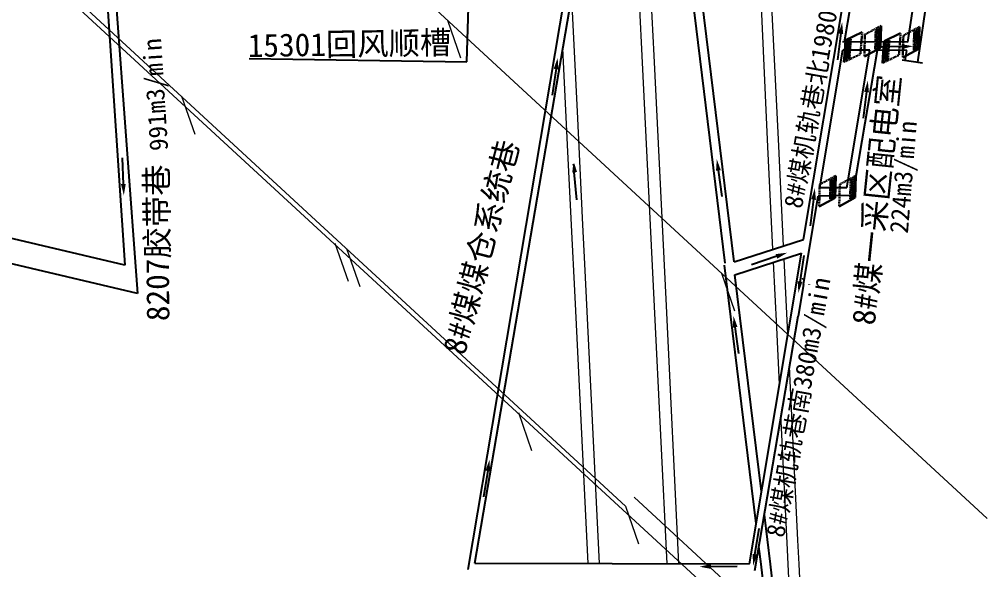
# Model space of a CAD drawing. Header units: millimetres. Extents: x 19725493 to 39459123, y 4133135 to 8271895.
# Drawn here: x 19728553.2 to 19728997, y 4135067.5 to 4135319.8 of the extents above; entities that cross this region are included whole.
import ezdxf

# ---------------------------------------------------------------- set-up
doc = ezdxf.new("R2010")
doc.units = ezdxf.units.MM
doc.linetypes.add('HIDDENX2', pattern=[0.75, 0.5, -0.25])
for name, color, linetype in [('2m等高线', 37, 'Continuous'), ('主要大巷', 7, 'Continuous'), ('图符号', 90, 'Continuous'), ('次要巷道注记', 7, 'Continuous'), ('煤巷', 7, 'Continuous')]:
    doc.layers.add(name, color=color, linetype=linetype)
doc.styles.add('宋体', font='')
doc.styles.get('宋体').set_extended_font_data('SimSun')
doc.linetypes.add('井田边界线', pattern='A,40,-2,[133,煤矿线型.shx,S=1,R=0,X=0,Y=0],-4', length=46)

msp = doc.modelspace()

# ---------------------------------------------------------------- hatches: boundary and pattern name
at = {"ltscale": 6}
msp.add_hatch(color=5, dxfattribs=at).paths.add_polyline_path([(19728806.85, 4135249.55), (19728808.52, 4135249.71), (19728807.3, 4135253.57)])
at = {"layer": '2m等高线', "linetype": '井田边界线'}
for color, points in [(1, [(19728928.97, 4135313.32), (19728931.15, 4135313.07), (19728930.66, 4135318.36)]), (5, [(19728957.97, 4135308.38), (19728958.04, 4135306.18), (19728963.2, 4135307.44)]), (1, [(19728798.34, 4135297.13), (19728800.52, 4135296.83), (19728800.15, 4135302.12)]), (1, [(19728940.76, 4135286.56), (19728942.94, 4135286.31), (19728942.45, 4135291.6)]), (1, [(19728872.81, 4135250.34), (19728874.99, 4135250.65), (19728873.16, 4135255.64)]), (1, [(19728602.02, 4135244.34), (19728599.83, 4135244.25), (19728601.14, 4135239.11)]), (1, [(19728916.46, 4135237.26), (19728918.64, 4135237), (19728918.14, 4135242.29)]), (1, [(19728900.18, 4135212.14), (19728900.89, 4135210.06), (19728905.45, 4135212.79)]), (1, [(19728912.43, 4135199.4), (19728910.26, 4135199.72), (19728910.6, 4135194.42)]), (1, [(19728880.48, 4135178.44), (19728882.66, 4135178.75), (19728880.83, 4135183.74)]), (1, [(19728767, 4135112.87), (19728769.17, 4135112.54), (19728768.88, 4135117.84)]), (1, [(19728891.74, 4135074.35), (19728889.57, 4135074.69), (19728889.84, 4135069.39)]), (1, [(19728870.49, 4135067.85), (19728870.44, 4135070.05), (19728865.27, 4135068.82)])]:
    msp.add_hatch(color=color, dxfattribs=at).paths.add_polyline_path(points)

# ---------------------------------------------------------------- linework, layer by layer
at = {"lineweight": 20}
for p, q in [((19728831.29, 4135096.66, -476.13), (19728336.05, 4135553.58, -952.25)), ((19728997.19, 4135090.98, 952.25), (19728501.94, 4135547.9, 476.13)), ((19729029.81, 4134911.01, 952.25), (19728531.86, 4135369.62, 473.93)), ((19728749.56, 4135319.44, 714.19), (19728755.58, 4135302.07, 714.19)), ((19728627.65, 4135284.54, -671.91), (19728633.66, 4135267.17, -671.91)), ((19728698.01, 4135217.13, 633.26), (19728704.03, 4135199.77, 633.26)), ((19728703.34, 4135214.71, -599.14), (19728709.35, 4135197.34, -599.14)), ((19728875.28, 4135203.45, 835.06), (19728881.3, 4135186.08, 835.06)), ((19728782.19, 4135139.47, 714.19), (19728788.21, 4135122.1, 714.19)), ((19729330.57, 4134643.77), (19728835.33, 4135100.69, -476.13)), ((19728831.29, 4135096.66, -476.13), (19728837.31, 4135079.29, -476.13))]:
    msp.add_line(p, q, dxfattribs=at)
for p, q in [((19728584.92, 4135498.85), (19728607.46, 4135194.14)), ((19728758.51, 4135300.26), (19728762.25, 4135426.39)), ((19728587.98, 4135408.53), (19728601.65, 4135207.01)), ((19728876.95, 4135207.98), (19728857.09, 4135370.15)), ((19728965.42, 4135300.1), (19728972.15, 4135346.37)), ((19728759.15, 4135067.49), (19728804.95, 4135339.28)), ((19728762.17, 4135070.4), (19728807.6, 4135336)), ((19728881.14, 4135208.6), (19728866.33, 4135329.48)), ((19728913.01, 4135218.89), (19728931.49, 4135329.38)), ((19728931.67, 4135309.52), (19728934.67, 4135326.59)), ((19728960.86, 4135309.34), (19728963.28, 4135325.42)), ((19728960.86, 4135309.34), (19728930.83, 4135309.52)), ((19728920.37, 4135242.54), (19728931.02, 4135305.67)), ((19728943.39, 4135305.67), (19728931.02, 4135305.67)), ((19728932.82, 4135242.47), (19728943.39, 4135305.67)), ((19728935.63, 4135239.03), (19728946.87, 4135305.67)), ((19728960.28, 4135305.5), (19728946.87, 4135305.67)), ((19728959.59, 4135300.93), (19728960.28, 4135305.5)), ((19728658.64, 4135301.82), (19728758.51, 4135300.26)), ((19728958.14, 4135301.14), (19728967.47, 4135299.81)), ((19728601.65, 4135207.01), (19728395.34, 4135255.51)), ((19728607.46, 4135194.14), (19728395.97, 4135243.82)), ((19728932.82, 4135242.47), (19728920.37, 4135242.54)), ((19728912.88, 4135198.15), (19728919.72, 4135238.69)), ((19728935.63, 4135239.03), (19728919.72, 4135238.69)), ((19728881.14, 4135208.6), (19728913.01, 4135218.89)), ((19728881.51, 4135202.62), (19728911.96, 4135212.6)), ((19728888.12, 4135070.08), (19728911.96, 4135212.6)), ((19728891.22, 4135088.6), (19728876.69, 4135207.15)), ((19728893.68, 4135103.3), (19728881.51, 4135202.62)), ((19728890.66, 4135067.16), (19728910.43, 4135183.7)), ((19728897.75, 4135070.06), (19728894.98, 4135092.62)), ((19728893.48, 4135070.07), (19728892.51, 4135078.04)), ((19728762.17, 4135070.4), (19728888.12, 4135070.08)), ((19728961.85, 4134509.01), (19728893.48, 4135070.07)), ((19728965.87, 4134505.71), (19728897.75, 4135070.06))]:
    msp.add_line(p, q)
at = {"lineweight": 30}
for p, q in [((19728932.25, 4135310.27), (19728939.84, 4135313.93)), ((19728948.38, 4135311.81), (19728948.51, 4135316.86)), ((19728949.89, 4135309.8), (19728957.48, 4135313.46)), ((19728966.02, 4135311.33), (19728966.15, 4135316.39)), ((19728932.25, 4135310.27), (19728931.87, 4135305.23)), ((19728948.25, 4135306.76), (19728948.38, 4135311.81)), ((19728949.89, 4135309.8), (19728949.51, 4135304.76)), ((19728965.89, 4135306.28), (19728966.02, 4135311.33)), ((19728931.87, 4135305.23), (19728931.49, 4135300.19)), ((19728948.25, 4135306.76), (19728940.86, 4135302.72)), ((19728949.51, 4135304.76), (19728949.13, 4135299.72)), ((19728965.89, 4135306.28), (19728958.5, 4135302.24)), ((19728927.65, 4135243.05), (19728927.78, 4135248.1)), ((19728936.84, 4135243.09), (19728936.97, 4135248.15)), ((19728927.52, 4135238), (19728927.65, 4135243.05)), ((19728936.71, 4135238.04), (19728936.84, 4135243.09)), ((19728927.52, 4135238), (19728920.13, 4135233.96)), ((19728936.71, 4135238.04), (19728929.32, 4135234))]:
    msp.add_line(p, q, dxfattribs=at)
at = {"linetype": 'HIDDENX2', "lineweight": 30}
for p, q in [((19728939.83, 4135313.79), (19728939.46, 4135308.89)), ((19728948.51, 4135316.86), (19728941.12, 4135312.83)), ((19728945.96, 4135310.49), (19728946.07, 4135314.81)), ((19728947.95, 4135313.71), (19728946.02, 4135312.65)), ((19728947.97, 4135314.31), (19728946.03, 4135313.25)), ((19728947.98, 4135314.75), (19728946.04, 4135313.69)), ((19728948, 4135315.35), (19728946.06, 4135314.3)), ((19728948.01, 4135315.87), (19728946.07, 4135314.81)), ((19728947.9, 4135311.55), (19728948.01, 4135315.87)), ((19728957.47, 4135313.32), (19728957.1, 4135308.42)), ((19728966.15, 4135316.39), (19728958.76, 4135312.35)), ((19728963.6, 4135310.01), (19728963.71, 4135314.33)), ((19728965.61, 4135313.83), (19728963.67, 4135312.77)), ((19728965.62, 4135314.27), (19728963.69, 4135313.22)), ((19728965.64, 4135314.88), (19728963.7, 4135313.82)), ((19728965.65, 4135315.39), (19728963.71, 4135314.33)), ((19728965.54, 4135311.07), (19728965.65, 4135315.39)), ((19728932.7, 4135309.92), (19728932.37, 4135305.61)), ((19728932.58, 4135308.32), (19728934.57, 4135309.28)), ((19728932.62, 4135308.82), (19728934.61, 4135309.78)), ((19728932.66, 4135309.39), (19728934.65, 4135310.35)), ((19728932.7, 4135309.92), (19728934.69, 4135310.88)), ((19728934.68, 4135310.74), (19728934.35, 4135306.43)), ((19728939.46, 4135308.89), (19728939.07, 4135303.85)), ((19728940.99, 4135307.77), (19728941.12, 4135312.83)), ((19728945.85, 4135306.18), (19728945.96, 4135310.49)), ((19728947.84, 4135309.25), (19728945.9, 4135308.19)), ((19728947.85, 4135309.77), (19728945.92, 4135308.72)), ((19728947.87, 4135310.34), (19728945.93, 4135309.28)), ((19728947.88, 4135310.88), (19728945.95, 4135309.83)), ((19728947.9, 4135311.55), (19728945.96, 4135310.49)), ((19728947.9, 4135311.41), (19728945.96, 4135310.35)), ((19728947.91, 4135312.05), (19728945.98, 4135310.99)), ((19728947.93, 4135312.61), (19728945.99, 4135311.56)), ((19728947.94, 4135313.12), (19728946, 4135312.07)), ((19728947.79, 4135307.09), (19728947.9, 4135311.41)), ((19728950.34, 4135309.44), (19728950.01, 4135305.14)), ((19728950.26, 4135308.35), (19728952.25, 4135309.3)), ((19728950.3, 4135308.92), (19728952.29, 4135309.88)), ((19728950.34, 4135309.44), (19728952.33, 4135310.4)), ((19728952.32, 4135310.26), (19728951.99, 4135305.96)), ((19728958.63, 4135307.3), (19728958.76, 4135312.35)), ((19728963.49, 4135305.7), (19728963.6, 4135310.01)), ((19728965.5, 4135309.3), (19728963.56, 4135308.24)), ((19728965.51, 4135309.86), (19728963.57, 4135308.8)), ((19728965.52, 4135310.41), (19728963.59, 4135309.35)), ((19728965.54, 4135311.07), (19728963.6, 4135310.01)), ((19728965.54, 4135310.93), (19728963.6, 4135309.87)), ((19728965.55, 4135311.57), (19728963.62, 4135310.51)), ((19728965.57, 4135312.14), (19728963.63, 4135311.08)), ((19728965.58, 4135312.65), (19728963.64, 4135311.59)), ((19728965.6, 4135313.23), (19728963.66, 4135312.17)), ((19728965.43, 4135306.61), (19728965.54, 4135310.93)), ((19728932.36, 4135305.47), (19728932.04, 4135301.17)), ((19728932.24, 4135303.9), (19728934.23, 4135304.86)), ((19728932.28, 4135304.41), (19728934.27, 4135305.37)), ((19728932.33, 4135304.98), (19728934.31, 4135305.93)), ((19728932.36, 4135305.47), (19728934.35, 4135306.43)), ((19728932.37, 4135305.61), (19728934.36, 4135306.57)), ((19728932.41, 4135306.14), (19728934.4, 4135307.09)), ((19728932.45, 4135306.68), (19728934.44, 4135307.64)), ((19728932.5, 4135307.24), (19728934.49, 4135308.2)), ((19728932.54, 4135307.77), (19728934.53, 4135308.73)), ((19728934.35, 4135306.43), (19728934.02, 4135302.12)), ((19728940.86, 4135302.86), (19728940.99, 4135307.77)), ((19728947.79, 4135307.09), (19728945.85, 4135306.03)), ((19728947.8, 4135307.62), (19728945.86, 4135306.56)), ((19728947.81, 4135308.19), (19728945.88, 4135307.13)), ((19728947.83, 4135308.7), (19728945.89, 4135307.64)), ((19728950, 4135305), (19728949.68, 4135300.69)), ((19728949.92, 4135303.93), (19728951.91, 4135304.89)), ((19728949.97, 4135304.5), (19728951.95, 4135305.46)), ((19728950, 4135305), (19728951.99, 4135305.96)), ((19728950.01, 4135305.14), (19728952, 4135306.1)), ((19728950.05, 4135305.66), (19728952.04, 4135306.62)), ((19728950.1, 4135306.21), (19728952.08, 4135307.16)), ((19728950.14, 4135306.77), (19728952.13, 4135307.73)), ((19728950.18, 4135307.29), (19728952.17, 4135308.25)), ((19728950.22, 4135307.84), (19728952.21, 4135308.8)), ((19728951.99, 4135305.96), (19728951.66, 4135301.65)), ((19728957.1, 4135308.42), (19728956.71, 4135303.38)), ((19728958.5, 4135302.39), (19728958.63, 4135307.3)), ((19728965.43, 4135306.61), (19728963.49, 4135305.56)), ((19728965.44, 4135307.14), (19728963.5, 4135306.08)), ((19728965.46, 4135307.72), (19728963.52, 4135306.66)), ((19728965.47, 4135308.22), (19728963.53, 4135307.16)), ((19728965.48, 4135308.77), (19728963.55, 4135307.71)), ((19728931.49, 4135300.19), (19728939.07, 4135303.85)), ((19728932.04, 4135301.17), (19728934.02, 4135302.12)), ((19728932.07, 4135301.68), (19728934.06, 4135302.64)), ((19728932.12, 4135302.28), (19728934.11, 4135303.24)), ((19728932.15, 4135302.72), (19728934.14, 4135303.68)), ((19728932.2, 4135303.32), (19728934.19, 4135304.28)), ((19728949.13, 4135299.72), (19728956.71, 4135303.38)), ((19728949.68, 4135300.69), (19728951.66, 4135301.65)), ((19728949.71, 4135301.2), (19728951.7, 4135302.16)), ((19728949.76, 4135301.8), (19728951.75, 4135302.76)), ((19728949.79, 4135302.24), (19728951.78, 4135303.2)), ((19728949.84, 4135302.84), (19728951.83, 4135303.8)), ((19728949.88, 4135303.42), (19728951.87, 4135304.38)), ((19728927.78, 4135248.1), (19728920.38, 4135244.07)), ((19728927.28, 4135247.11), (19728925.34, 4135246.05)), ((19728927.17, 4135242.79), (19728927.28, 4135247.11)), ((19728936.97, 4135248.15), (19728929.57, 4135244.11)), ((19728936.47, 4135247.15), (19728934.53, 4135246.09)), ((19728936.36, 4135242.83), (19728936.47, 4135247.15)), ((19728920.25, 4135239.01), (19728920.38, 4135244.07)), ((19728925.23, 4135241.73), (19728925.34, 4135246.05)), ((19728927.17, 4135242.79), (19728925.23, 4135241.73)), ((19728927.16, 4135242.65), (19728925.23, 4135241.59)), ((19728927.18, 4135243.29), (19728925.24, 4135242.23)), ((19728927.19, 4135243.85), (19728925.26, 4135242.8)), ((19728927.21, 4135244.36), (19728925.27, 4135243.31)), ((19728927.22, 4135244.95), (19728925.29, 4135243.89)), ((19728927.24, 4135245.55), (19728925.3, 4135244.49)), ((19728927.25, 4135245.99), (19728925.31, 4135244.93)), ((19728927.26, 4135246.59), (19728925.33, 4135245.54)), ((19728927.05, 4135238.33), (19728927.16, 4135242.65)), ((19728929.44, 4135239.06), (19728929.57, 4135244.11)), ((19728934.42, 4135241.77), (19728934.53, 4135246.09)), ((19728936.36, 4135242.83), (19728934.42, 4135241.77)), ((19728936.35, 4135242.69), (19728934.42, 4135241.63)), ((19728936.37, 4135243.33), (19728934.43, 4135242.27)), ((19728936.38, 4135243.9), (19728934.45, 4135242.84)), ((19728936.4, 4135244.41), (19728934.46, 4135243.35)), ((19728936.41, 4135244.99), (19728934.48, 4135243.93)), ((19728936.43, 4135245.59), (19728934.49, 4135244.53)), ((19728936.44, 4135246.03), (19728934.5, 4135244.98)), ((19728936.45, 4135246.64), (19728934.52, 4135245.58)), ((19728936.24, 4135238.37), (19728936.35, 4135242.69)), ((19728920.13, 4135234.1), (19728920.25, 4135239.01)), ((19728925.12, 4135237.42), (19728925.23, 4135241.73)), ((19728927.05, 4135238.33), (19728925.12, 4135237.27)), ((19728927.07, 4135238.86), (19728925.13, 4135237.8)), ((19728927.08, 4135239.43), (19728925.15, 4135238.37)), ((19728927.09, 4135239.94), (19728925.16, 4135238.88)), ((19728927.11, 4135240.49), (19728925.17, 4135239.43)), ((19728927.12, 4135241.01), (19728925.19, 4135239.96)), ((19728927.14, 4135241.58), (19728925.2, 4135240.52)), ((19728927.15, 4135242.12), (19728925.21, 4135241.07)), ((19728929.32, 4135234.15), (19728929.44, 4135239.06)), ((19728934.31, 4135237.46), (19728934.42, 4135241.77)), ((19728936.24, 4135238.37), (19728934.31, 4135237.32)), ((19728936.26, 4135238.9), (19728934.32, 4135237.84)), ((19728936.27, 4135239.47), (19728934.34, 4135238.42)), ((19728936.28, 4135239.98), (19728934.35, 4135238.92)), ((19728936.3, 4135240.53), (19728934.36, 4135239.47)), ((19728936.31, 4135241.06), (19728934.38, 4135240)), ((19728936.33, 4135241.62), (19728934.39, 4135240.56)), ((19728936.34, 4135242.17), (19728934.4, 4135241.11))]:
    msp.add_line(p, q, dxfattribs=at)
at = {"color": 5, "ltscale": 6}
msp.add_line((19728807.3, 4135253.57), (19728808.52, 4135249.71), dxfattribs=at)
at = {"color": 0}
msp.add_line((19728912.88, 4135198.15), (19728910.43, 4135183.7), dxfattribs=at)
at = {"color": 0, "lineweight": 30}
msp.add_line((19728915.56, 4135198.4), (19728915.48, 4135198.22), dxfattribs=at)
at = {"color": 0, "lineweight": 15}
msp.add_point((19728912.49, 4135200.81), dxfattribs=at)
at = {"layer": '2m等高线', "color": 1, "linetype": '井田边界线'}
for p, q in [((19728930.05, 4135313.41), (19728928.57, 4135301.23)), ((19728799.43, 4135297.19), (19728797.66, 4135285.06)), ((19728941.85, 4135286.65), (19728940.37, 4135274.47)), ((19728600.97, 4135244.09), (19728600.53, 4135256.34)), ((19728873.84, 4135250.7), (19728875.52, 4135238.55)), ((19728917.54, 4135237.34), (19728916.06, 4135225.17)), ((19728911.35, 4135199.35), (19728913.17, 4135211.48)), ((19728900.72, 4135211.2), (19728889.11, 4135207.27)), ((19728881.51, 4135178.8), (19728883.19, 4135166.65)), ((19728768.09, 4135112.92), (19728766.15, 4135100.81)), ((19728890.65, 4135074.31), (19728892.64, 4135086.41)), ((19728870.26, 4135068.92), (19728882.52, 4135069.15))]:
    msp.add_line(p, q, dxfattribs=at)
at = {"layer": '2m等高线', "color": 5, "linetype": '井田边界线'}
for p, q in [((19728958.21, 4135307.32), (19728945.95, 4135307.01)), ((19728807.64, 4135249.79), (19728808.73, 4135237.03))]:
    msp.add_line(p, q, dxfattribs=at)
at = {"layer": '图符号', "color": 0, "lineweight": 35}
msp.add_line((19728929.23, 4135314.62), (19728930.54, 4135314.39), dxfattribs=at)
at = {"layer": '煤巷', "color": 0, "lineweight": 20}
for p, q in [((19728844.42, 4135303.24), (19728843.08, 4135330.64)), ((19728896.6, 4135261.34), (19728893.46, 4135329.24)), ((19728901.6, 4135261.58), (19728898.22, 4135329.18)), ((19728809.24, 4135277.54), (19728807.01, 4135323.29)), ((19728838.99, 4135302.98), (19728837.92, 4135324.79)), ((19728804.73, 4135262.3), (19728802.57, 4135306.6)), ((19728844.59, 4135188.11), (19728838.99, 4135302.98)), ((19728850.02, 4135188.38), (19728844.42, 4135303.24)), ((19728811.77, 4135225.6), (19728809.24, 4135277.54)), ((19728806.53, 4135225.35), (19728804.73, 4135262.3)), ((19728898.89, 4135214.34), (19728896.6, 4135261.34)), ((19728903.82, 4135215.93), (19728901.6, 4135261.58)), ((19728808.14, 4135192.39), (19728806.53, 4135225.35)), ((19728812.64, 4135207.62), (19728811.77, 4135225.6)), ((19728819.34, 4135070.25), (19728812.64, 4135207.62)), ((19728900.64, 4135178.43), (19728899.18, 4135208.41)), ((19728905.64, 4135178.68), (19728904.11, 4135210.03)), ((19728814.16, 4135070.27), (19728808.23, 4135192.39)), ((19728850.32, 4135070.18), (19728844.59, 4135188.11)), ((19728855.78, 4135070.16), (19728850.02, 4135188.38)), ((19728901.91, 4135152.51), (19728900.64, 4135178.43)), ((19728905.78, 4135175.68), (19728905.64, 4135178.68)), ((19728906.99, 4135150.84), (19728906.52, 4135160.61)), ((19728910.4, 4135080.93), (19728906.99, 4135150.84)), ((19728902.74, 4135135.49), (19728902.63, 4135137.69)), ((19728905.61, 4135076.56), (19728902.74, 4135135.49)), ((19728910.93, 4135070.03), (19728910.4, 4135080.93)), ((19728905.93, 4135070.04), (19728905.61, 4135076.56)), ((19728907.28, 4135042.2), (19728905.93, 4135070.04)), ((19728912.31, 4135041.84), (19728910.93, 4135070.03))]:
    msp.add_line(p, q, dxfattribs=at)

# ---------------------------------------------------------------- texts
at = {"layer": '主要大巷', "color": 0, "lineweight": 20, "style": '宋体'}
for s, rotation, p in [('15301回风顺槽', 0.9145, (19728658.05, 4135302.48)), ('8#煤一采区配电室', 84.0896, (19728945.61, 4135179.21)), ('8#煤煤仓系统巷', 75.5566, (19728757.57, 4135165.34)), ('8207胶带巷', 90.5375, (19728622.06, 4135181.46))]:
    msp.add_text(s, height=10.545, rotation=rotation, dxfattribs=at).set_placement(p)
at = {"layer": '次要巷道注记', "color": 0, "lineweight": 20, "style": '宋体'}
for s, rotation, p in [('8#煤机轨巷北1980m3/min', 79.7886, (19728912.17, 4135232.62)), ('991m3/min', 93.6223, (19728621.46, 4135259.74)), ('224m3/min', 85.3835, (19728960.82, 4135221.38)), ('8#煤机轨巷南380m3/min', 79.7886, (19728903.98, 4135081.83))]:
    msp.add_text(s, height=8.436, rotation=rotation, dxfattribs=at).set_placement(p)

doc.saveas('drawing.dxf')
